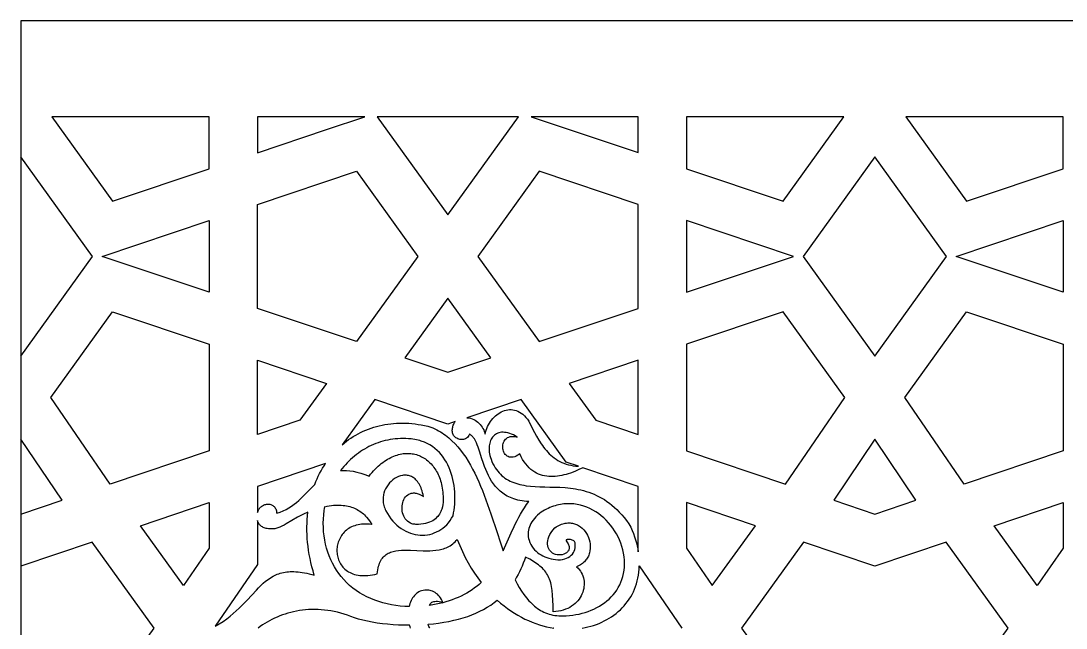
# Model space of a CAD drawing. Extents: x -52 to 65, y -44 to -4.
# Drawn here: x -51.83 to -17.11, y -24.51 to -4.33 of the extents above; entities that cross this region are included whole.
import ezdxf

# ---------------------------------------------------------------- set-up
doc = ezdxf.new("R2010")
doc.units = 0
doc.header["$MEASUREMENT"] = 0
doc.layers.get('0').update_dxf_attribs({"linetype": 'CONTINUOUS'})
doc.layers.add('LAYER_1', color=18, linetype='CONTINUOUS')

msp = doc.modelspace()

# ---------------------------------------------------------------- linework, layer by layer
msp.add_line((-51.834, -4.33), (-51.834, -44.329))
at = {"layer": 'LAYER_1'}
for points in [[(64.619, -4.33), (-30.049, -4.33), (-51.834, -4.33)], [(-33.187, -24.51), (-33.089, -24.492), (-32.992, -24.47), (-32.897, -24.446), (-32.803, -24.418), (-32.712, -24.386), (-32.622, -24.352), (-32.534, -24.314), (-32.449, -24.273), (-32.365, -24.229), (-32.284, -24.181), (-32.205, -24.131), (-32.129, -24.078), (-32.055, -24.021), (-31.984, -23.962), (-31.916, -23.9), (-31.851, -23.835), (-31.788, -23.767), (-31.729, -23.697), (-31.674, -23.624), (-31.621, -23.548), (-31.572, -23.469), (-31.526, -23.388), (-31.484, -23.304), (-31.446, -23.218), (-31.412, -23.129), (-31.381, -23.038), (-31.355, -22.944), (-31.333, -22.848), (-31.315, -22.75), (-31.301, -22.649), (-31.292, -22.547), (-31.287, -22.442), (-29.869, -24.509), (-29.869, -24.51)], [(-38.246, -24.51), (-38.245, -24.509), (-38.263, -24.487), (-38.279, -24.459), (-38.293, -24.424), (-38.304, -24.384), (-38.129, -24.366), (-37.956, -24.343), (-37.785, -24.316), (-37.617, -24.285), (-37.453, -24.25), (-37.294, -24.211), (-37.139, -24.167), (-36.989, -24.119), (-36.849, -24.067), (-36.714, -24.011), (-36.584, -23.951), (-36.458, -23.886), (-36.338, -23.816), (-36.222, -23.742), (-36.111, -23.664), (-36.005, -23.581), (-36.005, -23.581), (-36.004, -23.581), (-35.893, -23.678), (-35.781, -23.769), (-35.668, -23.856), (-35.553, -23.937), (-35.438, -24.012), (-35.321, -24.082), (-35.203, -24.148), (-35.085, -24.208), (-34.966, -24.262), (-34.847, -24.312), (-34.728, -24.357), (-34.608, -24.397), (-34.488, -24.432), (-34.369, -24.463), (-34.25, -24.488), (-34.131, -24.509), (-34.132, -24.51)], [(-38.884, -24.51), (-38.884, -24.509), (-38.902, -24.463), (-38.918, -24.414), (-39.103, -24.413), (-39.288, -24.408), (-39.47, -24.398), (-39.649, -24.384), (-39.824, -24.365), (-39.995, -24.343), (-40.161, -24.315), (-40.322, -24.284), (-40.475, -24.248), (-40.617, -24.208), (-40.747, -24.166), (-40.868, -24.122), (-40.98, -24.081), (-41.091, -24.044), (-41.202, -24.012), (-41.312, -23.983), (-41.422, -23.959), (-41.531, -23.938), (-41.64, -23.921), (-41.747, -23.908), (-41.855, -23.899), (-41.961, -23.893), (-42.066, -23.89), (-42.171, -23.891), (-42.274, -23.895), (-42.376, -23.903), (-42.477, -23.914), (-42.577, -23.928), (-42.676, -23.945), (-42.773, -23.964), (-42.868, -23.987), (-42.963, -24.013), (-43.055, -24.041), (-43.146, -24.072), (-43.235, -24.105), (-43.323, -24.141), (-43.409, -24.18), (-43.492, -24.22), (-43.574, -24.263), (-43.654, -24.309), (-43.732, -24.356), (-43.807, -24.405), (-43.88, -24.457), (-43.951, -24.51)]]:
    msp.add_lwpolyline(points, dxfattribs=at)
for points in [[(-50.806, -7.515), (-48.787, -10.323), (-45.576, -9.246), (-45.576, -7.515)], [(-43.973, -7.515), (-43.973, -8.709), (-41.682, -7.941), (-40.409, -7.515)], [(-39.998, -7.515), (-37.647, -10.775), (-35.296, -7.515)], [(-34.875, -7.515), (-33.613, -7.941), (-31.321, -8.708), (-31.321, -7.515)], [(-29.719, -7.515), (-29.718, -9.246), (-26.509, -10.323), (-24.489, -7.515)], [(-22.433, -7.515), (-20.414, -10.323), (-17.203, -9.246), (-17.203, -7.515)], [(-51.834, -8.851), (-51.834, -15.467), (-51.834, -15.467), (-49.454, -12.159), (-51.834, -8.85)], [(-23.461, -8.85), (-25.841, -12.159), (-23.461, -15.467), (-21.081, -12.158)], [(-38.641, -12.159), (-40.68, -14.989), (-43.973, -13.886), (-43.973, -12.159), (-43.973, -10.432), (-40.681, -9.329)], [(-36.654, -12.159), (-34.614, -14.989), (-31.321, -13.886), (-31.321, -12.159), (-31.321, -10.432), (-34.614, -9.329)], [(-45.576, -12.159), (-45.576, -13.349), (-49.13, -12.159), (-45.576, -10.968)], [(-29.719, -12.159), (-29.719, -13.349), (-26.165, -12.159), (-29.719, -10.968)], [(-17.203, -12.158), (-17.203, -13.349), (-20.757, -12.158), (-17.203, -10.968)], [(-37.648, -16.005), (-36.218, -15.525), (-37.647, -13.543), (-39.076, -15.525)], [(-45.576, -15.072), (-45.576, -18.615), (-48.865, -19.722), (-50.839, -16.848), (-48.787, -13.995)], [(-29.719, -15.072), (-29.719, -18.615), (-26.43, -19.722), (-24.456, -16.848), (-26.509, -13.995)], [(-17.203, -15.072), (-17.203, -18.615), (-20.492, -19.722), (-22.466, -16.848), (-20.414, -13.994)], [(-43.973, -18.075), (-43.973, -15.61), (-41.682, -16.377), (-42.563, -17.599)], [(-31.321, -18.075), (-31.321, -15.609), (-33.613, -16.377), (-32.732, -17.599)], [(-41.164, -18.419), (-41.092, -18.36), (-41.019, -18.302), (-40.944, -18.247), (-40.868, -18.195), (-40.789, -18.145), (-40.71, -18.097), (-40.628, -18.052), (-40.546, -18.009), (-40.461, -17.969), (-40.376, -17.931), (-40.289, -17.897), (-40.2, -17.864), (-40.111, -17.835), (-40.02, -17.808), (-39.928, -17.784), (-39.834, -17.763), (-39.74, -17.744), (-39.644, -17.729), (-39.547, -17.716), (-39.45, -17.707), (-39.351, -17.7), (-39.251, -17.696), (-39.151, -17.695), (-39.049, -17.698), (-38.947, -17.703), (-38.843, -17.712), (-38.739, -17.724), (-38.635, -17.739), (-38.529, -17.757), (-38.423, -17.778), (-38.317, -17.803), (-38.209, -17.831), (-38.144, -17.859), (-38.079, -17.888), (-38.016, -17.919), (-37.955, -17.952), (-37.895, -17.987), (-37.836, -18.024), (-37.779, -18.063), (-37.722, -18.103), (-37.667, -18.146), (-37.614, -18.19), (-37.51, -18.282), (-37.41, -18.382), (-37.315, -18.487), (-37.224, -18.597), (-37.137, -18.713), (-37.054, -18.834), (-36.975, -18.96), (-36.898, -19.09), (-36.825, -19.223), (-36.755, -19.361), (-36.687, -19.502), (-36.622, -19.646), (-36.56, -19.792), (-36.499, -19.941), (-36.44, -20.092), (-36.328, -20.398), (-36.22, -20.709), (-36.014, -21.332), (-35.913, -21.64), (-35.809, -21.941), (-35.809, -21.941), (-35.72, -21.745), (-35.633, -21.546), (-35.544, -21.343), (-35.449, -21.138), (-35.399, -21.035), (-35.347, -20.931), (-35.291, -20.826), (-35.232, -20.722), (-35.17, -20.617), (-35.104, -20.512), (-35.033, -20.406), (-34.957, -20.301), (-35.035, -20.297), (-35.111, -20.29), (-35.184, -20.28), (-35.254, -20.268), (-35.322, -20.254), (-35.387, -20.237), (-35.45, -20.218), (-35.51, -20.196), (-35.567, -20.173), (-35.623, -20.147), (-35.676, -20.12), (-35.727, -20.09), (-35.776, -20.059), (-35.823, -20.027), (-35.868, -19.992), (-35.911, -19.956), (-35.952, -19.919), (-35.991, -19.88), (-36.029, -19.84), (-36.065, -19.799), (-36.132, -19.713), (-36.193, -19.623), (-36.248, -19.531), (-36.299, -19.436), (-36.345, -19.339), (-36.387, -19.241), (-36.426, -19.142), (-36.461, -19.044), (-36.526, -18.851), (-36.585, -18.667), (-36.641, -18.497), (-36.67, -18.419), (-36.7, -18.347), (-36.732, -18.281), (-36.766, -18.222), (-36.802, -18.17), (-36.821, -18.148), (-36.841, -18.127), (-36.862, -18.109), (-36.884, -18.093), (-36.907, -18.079), (-36.931, -18.068), (-36.949, -18.108), (-36.971, -18.142), (-36.998, -18.172), (-37.028, -18.196), (-37.061, -18.214), (-37.096, -18.228), (-37.132, -18.238), (-37.17, -18.242), (-37.208, -18.242), (-37.246, -18.238), (-37.283, -18.23), (-37.319, -18.218), (-37.353, -18.201), (-37.385, -18.181), (-37.413, -18.158), (-37.438, -18.131), (-37.456, -18.106), (-37.47, -18.08), (-37.481, -18.052), (-37.49, -18.022), (-37.496, -17.991), (-37.499, -17.959), (-37.5, -17.926), (-37.498, -17.893), (-37.494, -17.86), (-37.487, -17.827), (-37.478, -17.794), (-37.467, -17.762), (-37.454, -17.731), (-37.439, -17.701), (-37.422, -17.673), (-37.403, -17.646), (-37.647, -17.729), (-40.078, -16.914)], [(-37.019, -17.518), (-36.957, -17.524), (-36.898, -17.535), (-36.842, -17.552), (-36.789, -17.574), (-36.739, -17.601), (-36.693, -17.632), (-36.649, -17.667), (-36.609, -17.705), (-36.571, -17.746), (-36.538, -17.789), (-36.507, -17.833), (-36.48, -17.879), (-36.457, -17.925), (-36.436, -17.972), (-36.42, -18.018), (-36.407, -18.063), (-36.393, -17.998), (-36.374, -17.935), (-36.353, -17.873), (-36.327, -17.813), (-36.299, -17.755), (-36.267, -17.699), (-36.232, -17.645), (-36.195, -17.594), (-36.155, -17.546), (-36.112, -17.501), (-36.068, -17.458), (-36.021, -17.419), (-35.973, -17.384), (-35.923, -17.352), (-35.871, -17.324), (-35.819, -17.301), (-35.765, -17.281), (-35.71, -17.266), (-35.655, -17.256), (-35.599, -17.25), (-35.543, -17.25), (-35.486, -17.254), (-35.43, -17.265), (-35.374, -17.281), (-35.318, -17.302), (-35.263, -17.33), (-35.209, -17.364), (-35.155, -17.404), (-35.103, -17.451), (-35.052, -17.505), (-35.002, -17.565), (-34.955, -17.633), (-34.833, -17.883), (-34.768, -18.01), (-34.7, -18.136), (-34.627, -18.261), (-34.549, -18.382), (-34.508, -18.441), (-34.466, -18.499), (-34.421, -18.556), (-34.375, -18.611), (-34.327, -18.664), (-34.277, -18.715), (-34.224, -18.764), (-34.17, -18.811), (-34.113, -18.855), (-34.054, -18.896), (-33.992, -18.935), (-33.927, -18.971), (-33.86, -19.004), (-33.79, -19.033), (-33.717, -19.059), (-33.641, -19.081), (-33.562, -19.1), (-33.48, -19.114), (-33.394, -19.125), (-33.305, -19.131), (-33.719, -18.991), (-35.217, -16.914)], [(-33.166, -19.178), (-33.298, -19.242), (-33.434, -19.302), (-33.574, -19.356), (-33.645, -19.38), (-33.717, -19.402), (-33.789, -19.421), (-33.861, -19.438), (-33.933, -19.452), (-34.005, -19.463), (-34.077, -19.471), (-34.149, -19.475), (-34.22, -19.476), (-34.291, -19.472), (-34.362, -19.465), (-34.431, -19.454), (-34.5, -19.437), (-34.568, -19.417), (-34.634, -19.391), (-34.699, -19.36), (-34.763, -19.324), (-34.826, -19.282), (-34.887, -19.234), (-34.946, -19.18), (-35.003, -19.121), (-35.059, -19.054), (-35.112, -18.982), (-35.163, -18.902), (-35.211, -18.815), (-35.258, -18.721), (-35.317, -18.761), (-35.373, -18.792), (-35.426, -18.814), (-35.477, -18.828), (-35.524, -18.833), (-35.569, -18.832), (-35.61, -18.824), (-35.647, -18.809), (-35.682, -18.79), (-35.713, -18.765), (-35.74, -18.736), (-35.764, -18.703), (-35.784, -18.667), (-35.8, -18.629), (-35.812, -18.589), (-35.82, -18.547), (-35.824, -18.504), (-35.824, -18.461), (-35.82, -18.419), (-35.812, -18.377), (-35.799, -18.337), (-35.781, -18.299), (-35.759, -18.264), (-35.732, -18.231), (-35.701, -18.203), (-35.664, -18.179), (-35.623, -18.16), (-35.577, -18.147), (-35.525, -18.14), (-35.469, -18.14), (-35.407, -18.147), (-35.34, -18.162), (-35.406, -18.123), (-35.47, -18.09), (-35.532, -18.062), (-35.592, -18.04), (-35.65, -18.023), (-35.706, -18.011), (-35.76, -18.004), (-35.811, -18.001), (-35.86, -18.003), (-35.906, -18.009), (-35.95, -18.02), (-35.992, -18.034), (-36.03, -18.052), (-36.067, -18.074), (-36.1, -18.1), (-36.131, -18.128), (-36.159, -18.16), (-36.185, -18.195), (-36.207, -18.232), (-36.227, -18.272), (-36.243, -18.315), (-36.257, -18.359), (-36.267, -18.406), (-36.274, -18.455), (-36.278, -18.505), (-36.279, -18.558), (-36.277, -18.611), (-36.271, -18.666), (-36.262, -18.721), (-36.249, -18.778), (-36.233, -18.835), (-36.213, -18.893), (-36.182, -18.971), (-36.149, -19.045), (-36.113, -19.114), (-36.075, -19.179), (-36.035, -19.24), (-35.992, -19.297), (-35.948, -19.35), (-35.901, -19.399), (-35.852, -19.445), (-35.801, -19.487), (-35.749, -19.526), (-35.694, -19.562), (-35.637, -19.595), (-35.579, -19.625), (-35.519, -19.652), (-35.457, -19.676), (-35.393, -19.698), (-35.327, -19.718), (-35.26, -19.736), (-35.192, -19.751), (-35.122, -19.764), (-35.05, -19.776), (-34.903, -19.794), (-34.75, -19.807), (-34.592, -19.815), (-34.429, -19.82), (-34.262, -19.823), (-34.094, -19.825), (-33.923, -19.831), (-33.75, -19.842), (-33.576, -19.859), (-33.489, -19.87), (-33.402, -19.884), (-33.314, -19.9), (-33.227, -19.919), (-33.139, -19.941), (-33.052, -19.966), (-32.965, -19.994), (-32.878, -20.025), (-32.791, -20.06), (-32.705, -20.099), (-32.619, -20.142), (-32.533, -20.189), (-32.448, -20.241), (-32.364, -20.297), (-32.28, -20.358), (-32.197, -20.424), (-32.114, -20.496), (-32.033, -20.573), (-31.952, -20.655), (-31.872, -20.744), (-31.793, -20.838), (-31.715, -20.939), (-31.639, -21.046), (-31.563, -21.16), (-31.519, -21.266), (-31.48, -21.371), (-31.444, -21.474), (-31.412, -21.577), (-31.384, -21.678), (-31.359, -21.777), (-31.338, -21.876), (-31.321, -21.973), (-31.321, -19.799)], [(-51.834, -18.23), (-51.834, -20.726), (-50.467, -20.263), (-51.834, -18.229), (-51.834, -18.23)], [(-41.21, -19.271), (-41.21, -19.271), (-41.114, -19.267), (-41.012, -19.269), (-40.905, -19.28), (-40.791, -19.298), (-40.67, -19.326), (-40.543, -19.361), (-40.408, -19.407), (-40.266, -19.462), (-40.216, -19.399), (-40.166, -19.34), (-40.116, -19.284), (-40.065, -19.23), (-40.014, -19.179), (-39.962, -19.131), (-39.911, -19.085), (-39.859, -19.042), (-39.807, -19.002), (-39.755, -18.964), (-39.702, -18.93), (-39.65, -18.897), (-39.598, -18.868), (-39.545, -18.84), (-39.493, -18.816), (-39.441, -18.794), (-39.388, -18.774), (-39.337, -18.757), (-39.285, -18.742), (-39.233, -18.729), (-39.182, -18.719), (-39.131, -18.712), (-39.081, -18.706), (-39.031, -18.703), (-38.981, -18.703), (-38.932, -18.704), (-38.883, -18.708), (-38.835, -18.714), (-38.788, -18.722), (-38.741, -18.732), (-38.695, -18.744), (-38.649, -18.759), (-38.605, -18.776), (-38.561, -18.794), (-38.518, -18.815), (-38.475, -18.838), (-38.434, -18.862), (-38.394, -18.889), (-38.354, -18.918), (-38.316, -18.948), (-38.279, -18.98), (-38.242, -19.015), (-38.207, -19.051), (-38.173, -19.089), (-38.141, -19.128), (-38.109, -19.17), (-38.079, -19.213), (-38.051, -19.258), (-38.023, -19.305), (-37.997, -19.353), (-37.973, -19.403), (-37.95, -19.454), (-37.928, -19.507), (-37.908, -19.562), (-37.89, -19.618), (-37.873, -19.676), (-37.858, -19.735), (-37.845, -19.796), (-37.833, -19.858), (-37.823, -19.922), (-37.815, -19.987), (-37.809, -20.053), (-37.805, -20.121), (-37.803, -20.19), (-37.801, -20.229), (-37.801, -20.273), (-37.804, -20.331), (-37.812, -20.399), (-37.827, -20.475), (-37.85, -20.556), (-37.865, -20.597), (-37.882, -20.639), (-37.903, -20.68), (-37.927, -20.721), (-37.954, -20.762), (-37.985, -20.801), (-38.02, -20.839), (-38.059, -20.875), (-38.102, -20.909), (-38.149, -20.94), (-38.201, -20.969), (-38.259, -20.994), (-38.321, -21.016), (-38.388, -21.034), (-38.461, -21.048), (-38.54, -21.058), (-38.625, -21.063), (-38.717, -21.062), (-38.749, -21.06), (-38.781, -21.056), (-38.811, -21.05), (-38.84, -21.042), (-38.868, -21.033), (-38.894, -21.021), (-38.943, -20.994), (-38.987, -20.961), (-39.027, -20.923), (-39.061, -20.88), (-39.09, -20.834), (-39.115, -20.784), (-39.135, -20.731), (-39.151, -20.677), (-39.161, -20.621), (-39.167, -20.564), (-39.169, -20.506), (-39.165, -20.45), (-39.158, -20.394), (-39.146, -20.339), (-39.129, -20.287), (-39.109, -20.238), (-39.083, -20.192), (-39.054, -20.15), (-39.02, -20.113), (-38.982, -20.081), (-38.94, -20.055), (-38.894, -20.036), (-38.87, -20.029), (-38.844, -20.023), (-38.817, -20.02), (-38.79, -20.019), (-38.761, -20.019), (-38.731, -20.022), (-38.701, -20.028), (-38.669, -20.035), (-38.637, -20.045), (-38.603, -20.057), (-38.533, -20.089), (-38.459, -20.133), (-38.472, -20.069), (-38.486, -20.009), (-38.503, -19.952), (-38.52, -19.898), (-38.539, -19.848), (-38.56, -19.801), (-38.582, -19.757), (-38.605, -19.716), (-38.629, -19.677), (-38.655, -19.642), (-38.681, -19.61), (-38.709, -19.581), (-38.737, -19.554), (-38.766, -19.53), (-38.796, -19.509), (-38.827, -19.49), (-38.859, -19.474), (-38.89, -19.461), (-38.923, -19.449), (-38.956, -19.441), (-38.989, -19.434), (-39.022, -19.43), (-39.056, -19.429), (-39.09, -19.429), (-39.123, -19.431), (-39.157, -19.436), (-39.224, -19.451), (-39.291, -19.474), (-39.355, -19.504), (-39.418, -19.54), (-39.478, -19.583), (-39.534, -19.632), (-39.587, -19.687), (-39.635, -19.746), (-39.678, -19.81), (-39.716, -19.879), (-39.748, -19.951), (-39.772, -20.026), (-39.782, -20.065), (-39.79, -20.104), (-39.796, -20.144), (-39.799, -20.185), (-39.801, -20.226), (-39.8, -20.267), (-39.798, -20.309), (-39.793, -20.351), (-39.785, -20.394), (-39.775, -20.436), (-39.762, -20.479), (-39.747, -20.522), (-39.729, -20.565), (-39.708, -20.609), (-39.656, -20.703), (-39.599, -20.792), (-39.539, -20.875), (-39.476, -20.951), (-39.411, -21.022), (-39.342, -21.088), (-39.271, -21.147), (-39.198, -21.201), (-39.124, -21.248), (-39.047, -21.29), (-38.97, -21.326), (-38.891, -21.357), (-38.811, -21.382), (-38.731, -21.4), (-38.65, -21.414), (-38.569, -21.421), (-38.489, -21.423), (-38.409, -21.419), (-38.329, -21.41), (-38.251, -21.395), (-38.174, -21.374), (-38.098, -21.347), (-38.024, -21.315), (-37.951, -21.278), (-37.881, -21.234), (-37.814, -21.186), (-37.749, -21.131), (-37.687, -21.072), (-37.628, -21.006), (-37.573, -20.935), (-37.522, -20.859), (-37.474, -20.777), (-37.455, -20.683), (-37.439, -20.587), (-37.427, -20.489), (-37.418, -20.39), (-37.413, -20.289), (-37.411, -20.187), (-37.412, -20.084), (-37.418, -19.981), (-37.427, -19.878), (-37.44, -19.775), (-37.457, -19.672), (-37.479, -19.571), (-37.504, -19.47), (-37.533, -19.372), (-37.567, -19.275), (-37.605, -19.18), (-37.648, -19.088), (-37.695, -18.998), (-37.746, -18.912), (-37.802, -18.829), (-37.863, -18.75), (-37.929, -18.675), (-38, -18.605), (-38.075, -18.539), (-38.156, -18.479), (-38.242, -18.423), (-38.333, -18.374), (-38.429, -18.33), (-38.531, -18.293), (-38.584, -18.277), (-38.638, -18.263), (-38.693, -18.251), (-38.75, -18.24), (-38.809, -18.231), (-38.868, -18.224), (-38.957, -18.216), (-39.046, -18.212), (-39.134, -18.21), (-39.221, -18.212), (-39.307, -18.216), (-39.393, -18.223), (-39.477, -18.233), (-39.561, -18.246), (-39.644, -18.262), (-39.726, -18.28), (-39.807, -18.301), (-39.887, -18.324), (-39.966, -18.35), (-40.044, -18.379), (-40.121, -18.41), (-40.196, -18.443), (-40.27, -18.479), (-40.343, -18.517), (-40.415, -18.558), (-40.485, -18.6), (-40.554, -18.645), (-40.622, -18.692), (-40.688, -18.741), (-40.753, -18.793), (-40.816, -18.846), (-40.877, -18.901), (-40.937, -18.958), (-40.995, -19.017), (-41.051, -19.078), (-41.106, -19.141), (-41.159, -19.205)], [(-23.461, -18.229), (-23.461, -18.23), (-24.828, -20.263), (-23.461, -20.726), (-22.094, -20.263)], [(-43.973, -20.672), (-43.966, -20.642), (-43.955, -20.614), (-43.943, -20.587), (-43.928, -20.561), (-43.911, -20.537), (-43.892, -20.515), (-43.872, -20.494), (-43.85, -20.475), (-43.827, -20.457), (-43.802, -20.442), (-43.777, -20.428), (-43.751, -20.416), (-43.724, -20.407), (-43.697, -20.399), (-43.669, -20.394), (-43.641, -20.39), (-43.614, -20.389), (-43.587, -20.391), (-43.56, -20.395), (-43.534, -20.401), (-43.508, -20.41), (-43.484, -20.422), (-43.461, -20.436), (-43.439, -20.453), (-43.419, -20.472), (-43.4, -20.495), (-43.383, -20.521), (-43.368, -20.549), (-43.356, -20.581), (-43.346, -20.615), (-43.339, -20.653), (-43.334, -20.694), (-43.224, -20.655), (-43.12, -20.611), (-43.022, -20.563), (-42.93, -20.51), (-42.842, -20.454), (-42.759, -20.395), (-42.68, -20.333), (-42.604, -20.269), (-42.531, -20.203), (-42.461, -20.137), (-42.328, -20.001), (-42.199, -19.867), (-42.072, -19.737), (-42.072, -19.736), (-42.071, -19.734), (-42.034, -19.64), (-41.994, -19.548), (-41.952, -19.458), (-41.908, -19.37), (-41.862, -19.283), (-41.813, -19.199), (-41.763, -19.116), (-41.71, -19.036), (-43.973, -19.799)], [(-45.576, -20.339), (-45.576, -21.854), (-46.435, -23.098), (-47.865, -21.11)], [(-38.258, -23.756), (-38.24, -23.723), (-38.22, -23.694), (-38.198, -23.671), (-38.175, -23.653), (-38.148, -23.639), (-38.117, -23.628), (-38.08, -23.62), (-38.039, -23.617), (-37.991, -23.619), (-37.937, -23.627), (-37.877, -23.642), (-37.81, -23.666), (-37.834, -23.608), (-37.861, -23.554), (-37.891, -23.506), (-37.923, -23.462), (-37.957, -23.422), (-37.994, -23.387), (-38.032, -23.356), (-38.071, -23.329), (-38.112, -23.306), (-38.154, -23.287), (-38.197, -23.272), (-38.24, -23.26), (-38.284, -23.253), (-38.328, -23.248), (-38.372, -23.247), (-38.416, -23.25), (-38.469, -23.257), (-38.52, -23.269), (-38.567, -23.286), (-38.611, -23.307), (-38.653, -23.332), (-38.692, -23.36), (-38.728, -23.392), (-38.761, -23.428), (-38.792, -23.466), (-38.82, -23.507), (-38.845, -23.55), (-38.868, -23.596), (-38.888, -23.644), (-38.906, -23.693), (-38.922, -23.744), (-38.934, -23.796), (-39.082, -23.789), (-39.229, -23.777), (-39.375, -23.759), (-39.52, -23.735), (-39.662, -23.706), (-39.803, -23.671), (-39.941, -23.63), (-40.077, -23.583), (-40.209, -23.53), (-40.338, -23.472), (-40.463, -23.407), (-40.583, -23.337), (-40.699, -23.261), (-40.81, -23.178), (-40.864, -23.134), (-40.916, -23.089), (-40.967, -23.043), (-41.016, -22.995), (-41.106, -22.899), (-41.191, -22.799), (-41.271, -22.695), (-41.345, -22.586), (-41.414, -22.473), (-41.478, -22.357), (-41.536, -22.236), (-41.588, -22.112), (-41.635, -21.985), (-41.675, -21.855), (-41.71, -21.721), (-41.738, -21.585), (-41.76, -21.446), (-41.775, -21.305), (-41.784, -21.162), (-41.786, -21.017), (-41.782, -20.878), (-41.772, -20.741), (-41.756, -20.606), (-41.734, -20.473), (-41.734, -20.473), (-41.734, -20.474), (-41.66, -20.458), (-41.588, -20.446), (-41.517, -20.436), (-41.448, -20.429), (-41.381, -20.424), (-41.315, -20.422), (-41.251, -20.422), (-41.189, -20.425), (-41.129, -20.43), (-41.07, -20.437), (-41.013, -20.446), (-40.957, -20.458), (-40.903, -20.472), (-40.851, -20.488), (-40.8, -20.506), (-40.751, -20.526), (-40.704, -20.547), (-40.658, -20.571), (-40.614, -20.596), (-40.571, -20.624), (-40.53, -20.653), (-40.49, -20.683), (-40.452, -20.715), (-40.416, -20.749), (-40.381, -20.784), (-40.347, -20.82), (-40.285, -20.898), (-40.228, -20.98), (-40.177, -21.067), (-40.249, -21.058), (-40.319, -21.052), (-40.386, -21.05), (-40.452, -21.052), (-40.514, -21.057), (-40.575, -21.065), (-40.633, -21.076), (-40.69, -21.089), (-40.743, -21.106), (-40.795, -21.125), (-40.844, -21.147), (-40.891, -21.171), (-40.935, -21.198), (-40.978, -21.227), (-41.017, -21.257), (-41.055, -21.29), (-41.09, -21.324), (-41.123, -21.36), (-41.154, -21.398), (-41.182, -21.437), (-41.208, -21.477), (-41.231, -21.519), (-41.252, -21.561), (-41.271, -21.605), (-41.287, -21.649), (-41.301, -21.694), (-41.312, -21.74), (-41.321, -21.786), (-41.328, -21.832), (-41.332, -21.879), (-41.334, -21.926), (-41.333, -21.972), (-41.33, -22.019), (-41.325, -22.065), (-41.317, -22.111), (-41.306, -22.156), (-41.293, -22.2), (-41.278, -22.244), (-41.26, -22.287), (-41.24, -22.329), (-41.217, -22.369), (-41.192, -22.409), (-41.164, -22.447), (-41.134, -22.483), (-41.101, -22.518), (-41.066, -22.551), (-41.028, -22.582), (-40.987, -22.612), (-40.944, -22.639), (-40.899, -22.663), (-40.851, -22.686), (-40.8, -22.706), (-40.747, -22.723), (-40.692, -22.738), (-40.633, -22.75), (-40.572, -22.758), (-40.509, -22.764), (-40.443, -22.766), (-40.374, -22.765), (-40.303, -22.761), (-40.229, -22.753), (-40.153, -22.741), (-40.074, -22.725), (-39.992, -22.706), (-39.985, -22.637), (-39.975, -22.573), (-39.963, -22.512), (-39.949, -22.455), (-39.933, -22.402), (-39.914, -22.352), (-39.894, -22.305), (-39.871, -22.262), (-39.847, -22.223), (-39.82, -22.186), (-39.792, -22.152), (-39.762, -22.121), (-39.73, -22.093), (-39.697, -22.067), (-39.662, -22.044), (-39.626, -22.023), (-39.588, -22.005), (-39.549, -21.988), (-39.508, -21.974), (-39.467, -21.962), (-39.38, -21.942), (-39.288, -21.929), (-39.193, -21.921), (-39.095, -21.918), (-38.994, -21.918), (-38.891, -21.92), (-38.465, -21.938), (-38.357, -21.94), (-38.251, -21.939), (-38.146, -21.934), (-38.042, -21.924), (-37.941, -21.908), (-37.843, -21.886), (-37.795, -21.872), (-37.748, -21.856), (-37.701, -21.838), (-37.656, -21.817), (-37.612, -21.795), (-37.569, -21.77), (-37.527, -21.742), (-37.486, -21.711), (-37.447, -21.678), (-37.409, -21.642), (-37.372, -21.602), (-37.337, -21.56), (-37.252, -21.768), (-37.162, -21.967), (-37.068, -22.159), (-36.97, -22.342), (-36.868, -22.517), (-36.762, -22.685), (-36.652, -22.844), (-36.539, -22.996), (-36.54, -22.997), (-36.606, -23.056), (-36.676, -23.114), (-36.757, -23.176), (-36.841, -23.235), (-36.928, -23.292), (-37.018, -23.345), (-37.11, -23.396), (-37.205, -23.444), (-37.303, -23.488), (-37.402, -23.53), (-37.504, -23.569), (-37.607, -23.605), (-37.712, -23.638), (-37.819, -23.668), (-37.927, -23.694), (-38.036, -23.718), (-38.146, -23.739)], [(-35.414, -22.904), (-35.345, -23.036), (-35.273, -23.163), (-35.198, -23.283), (-35.119, -23.397), (-35.037, -23.504), (-34.952, -23.604), (-34.907, -23.651), (-34.862, -23.696), (-34.815, -23.739), (-34.767, -23.779), (-34.719, -23.818), (-34.669, -23.855), (-34.617, -23.889), (-34.565, -23.921), (-34.511, -23.95), (-34.456, -23.977), (-34.399, -24.002), (-34.341, -24.024), (-34.282, -24.044), (-34.221, -24.061), (-34.159, -24.075), (-34.095, -24.087), (-34.03, -24.096), (-33.963, -24.102), (-33.894, -24.105), (-33.824, -24.105), (-33.715, -24.101), (-33.607, -24.093), (-33.5, -24.08), (-33.393, -24.063), (-33.288, -24.042), (-33.185, -24.017), (-33.084, -23.988), (-32.984, -23.954), (-32.887, -23.917), (-32.793, -23.875), (-32.701, -23.829), (-32.612, -23.78), (-32.527, -23.727), (-32.444, -23.669), (-32.366, -23.608), (-32.291, -23.543), (-32.221, -23.475), (-32.155, -23.402), (-32.093, -23.326), (-32.036, -23.246), (-31.984, -23.163), (-31.938, -23.076), (-31.897, -22.985), (-31.862, -22.891), (-31.832, -22.794), (-31.809, -22.693), (-31.792, -22.589), (-31.782, -22.481), (-31.779, -22.37), (-31.783, -22.256), (-31.794, -22.138), (-31.813, -22.018), (-31.837, -21.906), (-31.867, -21.795), (-31.903, -21.687), (-31.946, -21.581), (-31.994, -21.477), (-32.047, -21.377), (-32.106, -21.279), (-32.169, -21.185), (-32.238, -21.094), (-32.311, -21.007), (-32.388, -20.925), (-32.469, -20.847), (-32.555, -20.774), (-32.643, -20.706), (-32.736, -20.644), (-32.831, -20.587), (-32.929, -20.537), (-33.031, -20.492), (-33.134, -20.455), (-33.24, -20.424), (-33.348, -20.4), (-33.458, -20.384), (-33.513, -20.379), (-33.569, -20.376), (-33.625, -20.375), (-33.682, -20.375), (-33.738, -20.378), (-33.795, -20.383), (-33.853, -20.391), (-33.91, -20.4), (-33.968, -20.412), (-34.026, -20.426), (-34.084, -20.442), (-34.142, -20.461), (-34.2, -20.482), (-34.258, -20.505), (-34.316, -20.531), (-34.374, -20.559), (-34.432, -20.59), (-34.49, -20.623), (-34.548, -20.66), (-34.605, -20.698), (-34.665, -20.754), (-34.72, -20.81), (-34.77, -20.866), (-34.814, -20.922), (-34.853, -20.978), (-34.887, -21.033), (-34.916, -21.089), (-34.94, -21.145), (-34.958, -21.2), (-34.972, -21.256), (-34.981, -21.311), (-34.984, -21.367), (-34.983, -21.423), (-34.977, -21.478), (-34.966, -21.534), (-34.95, -21.59), (-34.923, -21.662), (-34.891, -21.729), (-34.854, -21.792), (-34.813, -21.85), (-34.768, -21.904), (-34.718, -21.954), (-34.665, -22), (-34.609, -22.041), (-34.55, -22.079), (-34.488, -22.113), (-34.423, -22.142), (-34.356, -22.168), (-34.287, -22.19), (-34.217, -22.208), (-34.146, -22.222), (-34.073, -22.232), (-33.988, -22.239), (-33.909, -22.237), (-33.834, -22.228), (-33.766, -22.212), (-33.703, -22.189), (-33.646, -22.161), (-33.595, -22.128), (-33.55, -22.089), (-33.511, -22.047), (-33.478, -22), (-33.452, -21.951), (-33.432, -21.899), (-33.419, -21.845), (-33.412, -21.79), (-33.412, -21.734), (-33.419, -21.677), (-33.428, -21.651), (-33.443, -21.629), (-33.463, -21.611), (-33.487, -21.595), (-33.513, -21.583), (-33.542, -21.574), (-33.571, -21.567), (-33.601, -21.563), (-33.629, -21.561), (-33.656, -21.562), (-33.679, -21.565), (-33.698, -21.571), (-33.713, -21.578), (-33.721, -21.587), (-33.722, -21.598), (-33.716, -21.61), (-33.69, -21.643), (-33.669, -21.676), (-33.651, -21.707), (-33.638, -21.737), (-33.627, -21.767), (-33.621, -21.795), (-33.617, -21.822), (-33.617, -21.847), (-33.62, -21.872), (-33.625, -21.895), (-33.633, -21.917), (-33.644, -21.938), (-33.657, -21.958), (-33.672, -21.976), (-33.689, -21.993), (-33.708, -22.008), (-33.728, -22.022), (-33.75, -22.034), (-33.798, -22.055), (-33.85, -22.069), (-33.905, -22.076), (-33.961, -22.077), (-34.017, -22.071), (-34.073, -22.058), (-34.1, -22.048), (-34.126, -22.037), (-34.166, -22.014), (-34.203, -21.986), (-34.237, -21.953), (-34.267, -21.916), (-34.292, -21.874), (-34.312, -21.828), (-34.327, -21.778), (-34.335, -21.724), (-34.335, -21.666), (-34.329, -21.605), (-34.314, -21.541), (-34.29, -21.474), (-34.257, -21.404), (-34.214, -21.331), (-34.161, -21.256), (-34.096, -21.179), (-34.05, -21.149), (-34.006, -21.122), (-33.961, -21.099), (-33.917, -21.078), (-33.874, -21.06), (-33.831, -21.045), (-33.788, -21.034), (-33.747, -21.024), (-33.706, -21.018), (-33.665, -21.014), (-33.625, -21.013), (-33.586, -21.014), (-33.548, -21.017), (-33.51, -21.023), (-33.474, -21.031), (-33.438, -21.041), (-33.403, -21.053), (-33.369, -21.067), (-33.336, -21.083), (-33.304, -21.101), (-33.243, -21.141), (-33.186, -21.188), (-33.134, -21.24), (-33.087, -21.298), (-33.045, -21.36), (-33.008, -21.426), (-32.977, -21.494), (-32.952, -21.566), (-32.933, -21.639), (-32.921, -21.713), (-32.915, -21.788), (-32.916, -21.863), (-32.925, -21.937), (-32.941, -22.01), (-32.952, -22.046), (-32.965, -22.081), (-32.979, -22.115), (-32.996, -22.149), (-33.015, -22.182), (-33.036, -22.214), (-33.06, -22.246), (-33.085, -22.276), (-33.112, -22.305), (-33.142, -22.332), (-33.174, -22.359), (-33.209, -22.384), (-33.245, -22.408), (-33.284, -22.43), (-33.326, -22.451), (-33.37, -22.47), (-33.323, -22.515), (-33.282, -22.563), (-33.245, -22.613), (-33.213, -22.666), (-33.186, -22.72), (-33.163, -22.777), (-33.145, -22.835), (-33.132, -22.894), (-33.123, -22.954), (-33.119, -23.014), (-33.12, -23.076), (-33.125, -23.137), (-33.134, -23.198), (-33.149, -23.258), (-33.167, -23.318), (-33.191, -23.377), (-33.218, -23.435), (-33.25, -23.491), (-33.287, -23.546), (-33.328, -23.598), (-33.373, -23.648), (-33.423, -23.696), (-33.477, -23.74), (-33.535, -23.782), (-33.597, -23.82), (-33.664, -23.855), (-33.735, -23.885), (-33.811, -23.911), (-33.89, -23.933), (-33.974, -23.95), (-34.062, -23.962), (-34.154, -23.969), (-34.154, -23.765), (-34.158, -23.581), (-34.167, -23.413), (-34.182, -23.262), (-34.191, -23.192), (-34.203, -23.125), (-34.216, -23.061), (-34.231, -23.001), (-34.248, -22.943), (-34.267, -22.888), (-34.288, -22.836), (-34.311, -22.786), (-34.337, -22.738), (-34.365, -22.692), (-34.396, -22.648), (-34.429, -22.605), (-34.465, -22.563), (-34.504, -22.523), (-34.546, -22.484), (-34.591, -22.446), (-34.639, -22.408), (-34.69, -22.371), (-34.802, -22.297), (-34.928, -22.223), (-35.069, -22.147), (-35.103, -22.25), (-35.14, -22.351), (-35.179, -22.449), (-35.221, -22.545), (-35.266, -22.639), (-35.312, -22.73), (-35.362, -22.819), (-35.414, -22.905)], [(-29.719, -20.339), (-29.719, -21.854), (-28.86, -23.098), (-27.429, -21.11)], [(-17.203, -20.339), (-17.203, -21.854), (-18.062, -23.098), (-19.493, -21.11)], [(-45.381, -24.444), (-45.244, -24.367), (-45.116, -24.286), (-44.996, -24.202), (-44.883, -24.117), (-44.777, -24.029), (-44.676, -23.941), (-44.581, -23.851), (-44.49, -23.762), (-44.404, -23.672), (-44.321, -23.584), (-44.162, -23.41), (-44.01, -23.245), (-43.935, -23.167), (-43.859, -23.092), (-43.782, -23.021), (-43.704, -22.954), (-43.623, -22.893), (-43.54, -22.836), (-43.453, -22.786), (-43.362, -22.742), (-43.315, -22.722), (-43.266, -22.704), (-43.216, -22.688), (-43.165, -22.674), (-43.112, -22.662), (-43.058, -22.652), (-43.002, -22.643), (-42.944, -22.637), (-42.884, -22.633), (-42.823, -22.632), (-42.76, -22.632), (-42.694, -22.635), (-42.626, -22.64), (-42.557, -22.648), (-42.484, -22.658), (-42.41, -22.671), (-42.333, -22.687), (-42.254, -22.705), (-42.172, -22.726), (-42.087, -22.749), (-42.128, -22.609), (-42.164, -22.47), (-42.197, -22.332), (-42.226, -22.195), (-42.252, -22.059), (-42.273, -21.925), (-42.291, -21.792), (-42.306, -21.66), (-42.317, -21.529), (-42.324, -21.401), (-42.328, -21.273), (-42.328, -21.147), (-42.325, -21.023), (-42.319, -20.9), (-42.31, -20.779), (-42.297, -20.66), (-42.297, -20.66), (-42.468, -20.737), (-42.645, -20.826), (-42.829, -20.928), (-43.019, -21.042), (-43.092, -21.086), (-43.161, -21.124), (-43.227, -21.156), (-43.294, -21.181), (-43.363, -21.199), (-43.399, -21.205), (-43.437, -21.209), (-43.476, -21.212), (-43.516, -21.212), (-43.605, -21.207), (-43.646, -21.202), (-43.684, -21.195), (-43.72, -21.185), (-43.753, -21.174), (-43.784, -21.161), (-43.812, -21.146), (-43.837, -21.13), (-43.861, -21.112), (-43.882, -21.093), (-43.901, -21.073), (-43.918, -21.051), (-43.933, -21.029), (-43.946, -21.005), (-43.957, -20.981), (-43.973, -20.93), (-43.973, -22.391)], [(-51.834, -22.451), (-51.834, -26.568), (-49.468, -27.368), (-47.408, -24.51), (-49.468, -21.652), (-51.834, -22.451), (-51.834, -22.451)], [(-23.461, -22.45), (-23.461, -22.451), (-23.461, -22.45), (-25.827, -21.652), (-27.887, -24.51), (-25.827, -27.368), (-23.461, -26.568), (-23.461, -26.568), (-21.095, -27.367), (-19.035, -24.509), (-21.095, -21.651)]]:
    msp.add_lwpolyline(points, close=True, dxfattribs=at)

doc.saveas('drawing.dxf')
